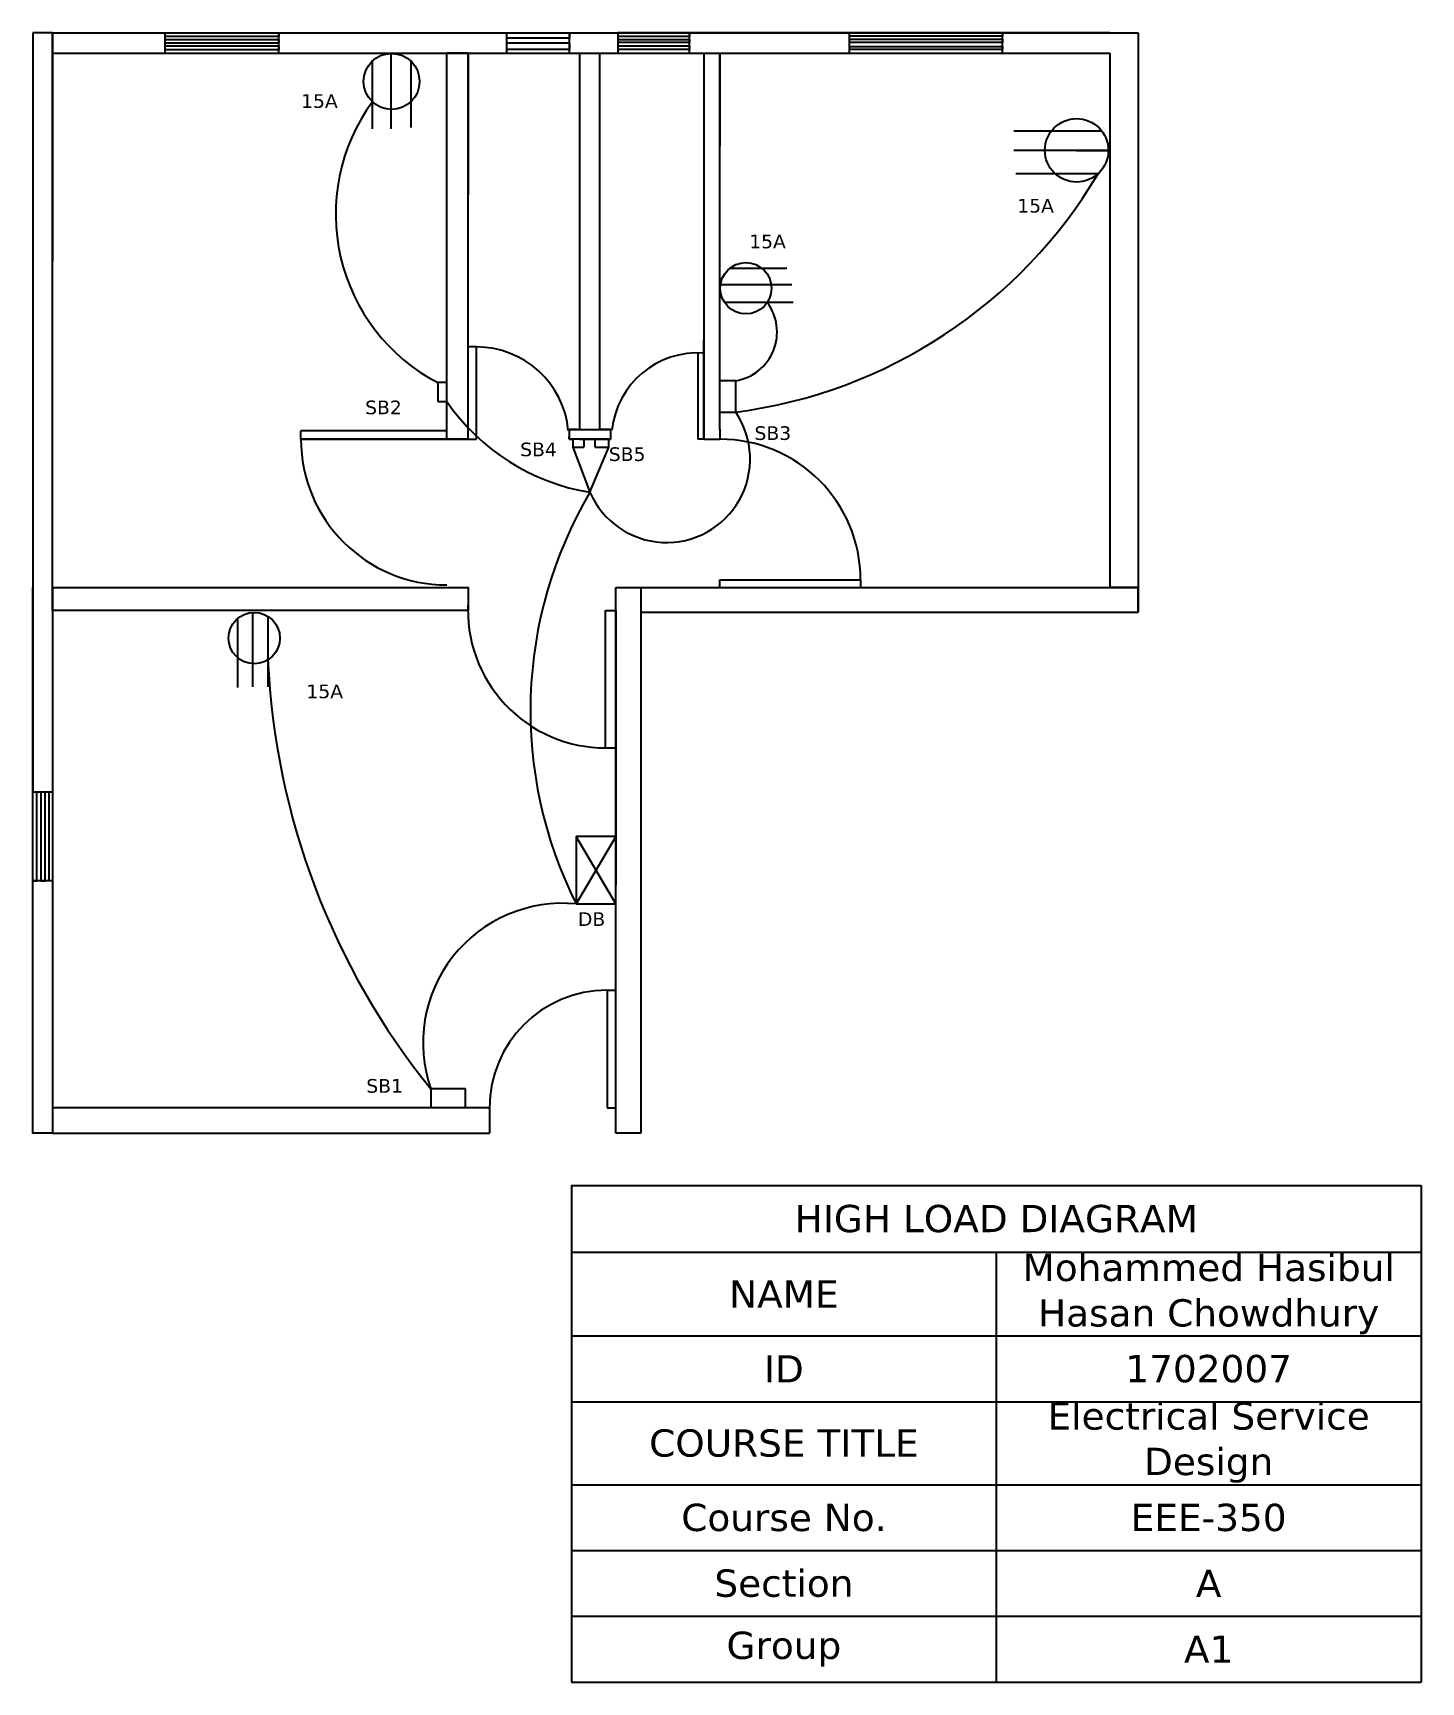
# Model space of a CAD drawing. Header units: millimetres. Extents: x 1364 to 4925, y -1093 to 3138.
import ezdxf

# ---------------------------------------------------------------- set-up
doc = ezdxf.new("R2010")
doc.units = ezdxf.units.MM

# ---------------------------------------------------------------- blocks, each defined once
blk = doc.blocks.new('*T1')
at = {"color": 0, "lineweight": -2}
for p, q in [((0, 0), (1089.7, 0)), ((0, 0), (0, -170.7)), ((1089.7, 0), (2179.3, 0)), ((2179.3, 0), (2179.3, -170.7)), ((0, -170.7), (1089.7, -170.7)), ((0, -170.7), (0, -386.1)), ((1089.7, -170.7), (2179.3, -170.7)), ((1089.7, -170.7), (1089.7, -386.1)), ((2179.3, -170.7), (2179.3, -386.1)), ((0, -386.1), (1089.7, -386.1)), ((0, -386.1), (0, -554.8)), ((1089.7, -386.1), (2179.3, -386.1)), ((1089.7, -386.1), (1089.7, -554.8)), ((2179.3, -386.1), (2179.3, -554.8)), ((0, -554.8), (1089.7, -554.8)), ((0, -554.8), (0, -768)), ((1089.7, -554.8), (2179.3, -554.8)), ((1089.7, -554.8), (1089.7, -768)), ((2179.3, -554.8), (2179.3, -768)), ((0, -768), (1089.7, -768)), ((0, -768), (0, -936.7)), ((1089.7, -768), (2179.3, -768)), ((1089.7, -768), (1089.7, -936.7)), ((2179.3, -768), (2179.3, -936.7)), ((0, -936.7), (1089.7, -936.7)), ((0, -936.7), (0, -1105.4)), ((1089.7, -936.7), (2179.3, -936.7)), ((1089.7, -936.7), (1089.7, -1105.4)), ((2179.3, -936.7), (2179.3, -1105.4)), ((0, -1105.4), (1089.7, -1105.4)), ((0, -1105.4), (0, -1274.1)), ((1089.7, -1105.4), (2179.3, -1105.4)), ((1089.7, -1105.4), (1089.7, -1274.1)), ((2179.3, -1105.4), (2179.3, -1274.1)), ((0, -1274.1), (1089.7, -1274.1)), ((1089.7, -1274.1), (2179.3, -1274.1))]:
    blk.add_line(p, q, dxfattribs=at)
at = {"color": 0, "char_height": 70}
for s, insert, width, attachment_point in [('{\\fVerdana|b0|i0|c0|p34;HIGH LOAD DIAGRAM}', (1089.7, -85.4), 2176.35, 5), ('{\\fVerdana|b0|i0|c0|p34;Mohammed Hasibul Hasan Chowdhury}', (1634.5, -278.4), 1086.675, 5), ('{\\fVerdana|b0|i0|c0|p34;NAME}', (544.8, -278.4), 1086.675, 5), ('{\\fVerdana|b0|i0|c0|p34;ID}', (544.8, -470.4), 1086.675, 5), ('{\\fVerdana|b0|i0|c0|p34;1702007', (1634.5, -470.4), 1086.675, 5), ('{\\fVerdana|b0|i0|c0|p34;Electrical Service Design}', (1634.5, -556.3), 1086.675, 2), ('{\\fVerdana|b0|i0|c0|p34;COURSE TITLE}', (544.8, -661.4), 1086.675, 5), ('{\\fVerdana|b0|i0|c0|p34;Course No.}', (544.8, -852.3), 1086.675, 5), ('{\\fVerdana|b0|i0|c0|p34;EEE-350}', (1634.5, -852.3), 1086.675, 5), ('{\\fVerdana|b0|i0|c0|p34;Section}', (544.8, -1021), 1086.675, 5), ('{\\fVerdana|b0|i0|c0|p34;A}', (1634.5, -1021), 1086.675, 5), ('{\\fVerdana|b0|i0|c0|p34;Group}', (544.8, -1189.8), 1086.675, 5), ('{\\fVerdana|b0|i0|c0|p34;A1}', (1634.5, -1189.8), 1086.675, 5)]:
    blk.add_mtext(s, dxfattribs=dict(at, insert=insert, width=width, attachment_point=attachment_point))

msp = doc.modelspace()

# ---------------------------------------------------------------- linework, layer by layer
for p, q in [((1413.8, 3138.4), (1363.7, 3138.4)), ((1363.7, 3138.4), (1363.7, 1715.6)), ((1413.8, 1715.6), (1413.8, 3138.4)), ((1413.8, 3138.4), (4126.7, 3138.4)), ((1413.8, 3138.4), (1413.8, 3086.8)), ((1413.8, 3138.4), (1702.3, 3138.4)), ((1413.8, 3138.4), (2514.7, 3138.4)), ((1413.8, 3138.4), (1413.8, 2552.3)), ((1413.8, 3138.4), (2578.2, 3138.4)), ((1702.3, 3138.4), (1702.3, 3086.8)), ((1994.2, 3086.8), (1994.2, 3138.4)), ((1994.2, 3138.4), (1994.2, 3129)), ((2578.2, 3138.4), (2578.2, 3086.8)), ((2740.2, 3086.8), (2740.2, 3138.4)), ((2740.2, 3138.4), (2740.2, 3124.8)), ((4126.7, 3138.4), (2864.4, 3138.4)), ((2864.4, 3138.4), (2864.4, 3086.8)), ((3047.9, 3086.8), (3047.9, 3138.4)), ((3047.9, 3138.4), (3047.9, 3129.2)), ((4126.7, 3138.4), (3457.2, 3138.4)), ((3457.2, 3138.4), (3457.2, 3086.8)), ((3851, 3086.8), (3851, 3138.4)), ((3851, 3138.4), (3851, 3130.1)), ((4126.7, 3138.4), (4126.7, 3138.4)), ((4126.7, 3138.4), (4199.4, 3138.4)), ((4199.4, 3138.4), (4198.8, 1652.1)), ((1994.2, 3129), (1702.3, 3129)), ((1702.3, 3129), (1702.3, 3121.8)), ((1702.3, 3121.8), (1994.2, 3121.8)), ((1994.2, 3112), (1702.3, 3112)), ((1702.3, 3112), (1702.3, 3105.2)), ((1702.3, 3105.2), (1994.2, 3105.2)), ((1994.2, 3095.4), (1702.3, 3095.4)), ((1994.2, 3121.8), (1994.2, 3112)), ((1994.2, 3105.2), (1994.2, 3095.4)), ((2740.2, 3124.8), (2578.2, 3124.8)), ((2578.2, 3112.7), (2740.2, 3112.7)), ((2740.2, 3096.1), (2578.2, 3096.1)), ((2740.2, 3112.7), (2740.2, 3096.1)), ((3047.9, 3129.2), (2864.4, 3129.2)), ((2864.4, 3129.2), (2864.4, 3122)), ((2864.4, 3122), (3047.9, 3122)), ((3047.9, 3113.6), (2864.4, 3113.6)), ((2864.4, 3113.6), (2864.4, 3105.1)), ((2864.4, 3105.1), (3047.9, 3105.1)), ((3047.9, 3096), (2864.4, 3096)), ((3047.9, 3122), (3047.9, 3113.6)), ((3047.9, 3105.1), (3047.9, 3096)), ((3851, 3130.1), (3457.2, 3130.1)), ((3457.2, 3130.1), (3457.2, 3122.1)), ((3457.2, 3122.1), (3851, 3122.1)), ((3851, 3114.2), (3457.2, 3114.2)), ((3457.2, 3114.2), (3457.2, 3104)), ((3457.2, 3104), (3851, 3104)), ((3851, 3096.1), (3457.2, 3096.1)), ((3851, 3122.1), (3851, 3114.2)), ((3851, 3104), (3851, 3096.1)), ((1413.8, 3086.8), (4126.7, 3086.8)), ((1413.8, 3086.8), (2765.5, 3086.8)), ((1702.3, 3086.8), (1994.2, 3086.8)), ((2234.4, 2892.2), (2234.4, 3066.3)), ((2282.7, 2892.2), (2282.7, 3085.8)), ((2334.2, 2895.4), (2334.2, 3064.9)), ((2480.4, 3086.8), (2425.4, 3086.8)), ((2425.4, 2096.2), (2425.4, 3086.8)), ((2480.4, 2096.2), (2480.4, 3086.8)), ((2480.4, 3086.8), (2480.4, 2722.7)), ((2514.7, 3086.8), (2740.2, 3086.8)), ((2765.5, 3086.8), (2765.5, 2120.5)), ((2818.1, 2120.5), (2818.1, 3086.8)), ((2818.1, 3086.8), (3084.6, 3086.8)), ((2864.4, 3086.8), (3047.9, 3086.8)), ((3084.6, 3086.8), (3084.6, 2120.1)), ((3084.6, 3086.8), (3084.6, 2649.7)), ((3125.9, 2120.1), (3125.9, 3086.8)), ((3125.9, 3086.8), (3125.9, 2847.9)), ((3457.2, 3086.8), (3851, 3086.8)), ((4126.7, 3086.8), (4126.7, 1715.6)), ((4126.7, 3086.8), (4126.7, 2837.2)), ((3879.8, 2887.1), (4105.3, 2887.1)), ((4126.7, 2837.2), (3880.5, 2837.2)), ((4041.1, 2837.2), (4126.7, 2837.2)), ((3884.9, 2777.4), (4096.3, 2777.4)), ((3297.8, 2534), (3151, 2534)), ((3310.8, 2492), (3127.7, 2492)), ((3314, 2446.7), (3138.2, 2446.7)), ((2501.7, 2332.6), (2480.4, 2332.6)), ((2501.7, 2096.2), (2501.7, 2332.6)), ((3084.6, 2096.2), (3084.6, 2349.9)), ((3069.1, 2317.4), (3069.1, 2096.2)), ((3166.5, 2246.1), (3125.9, 2246.1)), ((3166.5, 2165.6), (3166.5, 2246.1)), ((2425.4, 2241.2), (2402, 2241.2)), ((2402, 2241.2), (2402, 2192.9)), ((2425.4, 2192.9), (2425.4, 2241.2)), ((3166.5, 2208.7), (3166.5, 2231.2)), ((2402, 2192.9), (2425.4, 2192.9)), ((3125.9, 2120.1), (3125.9, 2165.6)), ((3125.9, 2165.6), (3166.5, 2165.6)), ((2425.4, 2117.2), (2051.1, 2117.2)), ((2051.1, 2096.2), (2051.1, 2117.2)), ((2425.4, 2096.2), (2425.4, 2146.2)), ((2425.4, 2096.2), (2425.4, 2117.2)), ((2739.4, 2120.5), (2739.4, 2097)), ((2761, 2120.5), (2739.4, 2120.5)), ((2739.4, 2120.5), (2845.9, 2120.5)), ((2845.9, 2120.5), (2818.1, 2120.5)), ((2845.9, 2096.2), (2845.9, 2120.5)), ((3084.6, 2120.1), (3084.6, 2096.2)), ((3125.9, 2121.5), (3125.9, 2120.1)), ((3125.9, 2120.1), (3125.9, 2096.2)), ((2425.4, 2096.2), (2051.1, 2096.2)), ((2051.1, 2096.2), (2480.4, 2096.2)), ((2051.1, 2096.2), (2480.4, 2096.2)), ((2480.4, 2096.2), (2425.4, 2096.2)), ((2480.4, 2096.2), (2425.4, 2096.2)), ((2480.4, 2096.2), (2501.7, 2096.2)), ((2480.4, 2096.2), (2501.7, 2096.2)), ((2739.4, 2096.2), (2739.4, 2102.1)), ((2765.5, 2096.2), (2739.4, 2096.2)), ((2739.4, 2096.2), (2748.8, 2096.2)), ((2748.8, 2096.2), (2748.8, 2075.1)), ((2748.8, 2075.1), (2776.8, 2075.1)), ((2748.8, 2075.1), (2792.6, 1959.7)), ((2765.5, 2096.2), (2817.6, 2096.2)), ((2818.1, 2096.2), (2765.5, 2096.2)), ((2765.5, 2096.2), (2776.8, 2096.2)), ((2841, 2096.2), (2776.8, 2096.2)), ((2776.8, 2096.2), (2776.8, 2075.1)), ((2792.6, 1959.7), (2841, 2075.1)), ((2818.1, 2096.2), (2801.7, 2096.2)), ((2806.1, 2075.1), (2806.1, 2096.2)), ((2806.1, 2075.1), (2841, 2075.1)), ((2818.1, 2096.2), (2845.9, 2096.2)), ((2841, 2075.1), (2841, 2096.2)), ((3084.6, 2096.2), (3069.1, 2096.2)), ((3084.6, 2096.2), (3125.9, 2096.2)), ((1363.7, 1715.6), (1363.7, 1191.4)), ((2858.8, 315.1), (2858.8, 1715.6)), ((2858.8, 1715.6), (2923.2, 1715.6)), ((2923.2, 1715.6), (2923.2, 315.1)), ((2923.2, 1715.6), (4199.4, 1715.6)), ((2923.2, 1715.6), (2923.2, 1652.1)), ((3125.9, 1715.6), (3125.9, 1734.8)), ((3125.9, 1734.8), (3487, 1734.8)), ((3487, 1734.8), (3487, 1715.6)), ((4199.4, 1715.6), (4126.7, 1715.6)), ((4198.8, 1652.1), (4198.8, 1715.6)), ((1928.1, 1460.6), (1928.1, 1651.4)), ((2832.5, 1656.7), (2858.8, 1656.7)), ((2832.5, 1303.8), (2832.5, 1656.7)), ((2858.8, 1656.7), (2858.8, 1343.7)), ((2923.2, 1652.1), (4198.8, 1652.1)), ((1889.6, 1459), (1889.6, 1636.5)), ((1966.7, 1460.6), (1966.7, 1641.2)), ((2858.8, 1343.7), (2858.8, 1343.7)), ((2858.8, 1343.7), (2858.8, 951.5)), ((2832.5, 1303.8), (2858.8, 1303.8)), ((1363.7, 1191.4), (1413.8, 1191.4)), ((1373.4, 962.3), (1373.4, 1191.4)), ((1373.4, 1191.4), (1383.7, 1191.4)), ((1383.7, 1191.4), (1383.7, 962.3)), ((1394.6, 962.3), (1394.6, 1191.4)), ((1394.6, 1191.4), (1404.7, 1191.4)), ((1404.7, 1191.4), (1404.7, 962.3)), ((1413.8, 1191.4), (1413.8, 962.3)), ((2858.8, 1076.8), (2757.4, 1076.8)), ((2757.4, 1076.8), (2757.4, 903.5)), ((2858.8, 903.5), (2757.4, 1076.8)), ((2858.8, 1076.8), (2757.4, 903.5)), ((2858.8, 315.1), (2858.8, 1076.8)), ((1413.8, 962.3), (1363.7, 962.3)), ((1363.7, 962.3), (1373.4, 962.3)), ((1383.7, 962.3), (1394.6, 962.3)), ((2757.4, 903.5), (2858.8, 903.5)), ((2836.6, 682), (2836.6, 380.1)), ((2836.6, 682), (2858.8, 682)), ((2473.4, 428.7), (2384.4, 428.7)), ((2384.4, 428.7), (2384.4, 380.1)), ((2473.4, 380.1), (2473.4, 428.7)), ((2530.4, 380.1), (2473.4, 380.1)), ((2530.4, 380.1), (2534.8, 380.1)), ((2534.8, 380.1), (2534.8, 315.1)), ((2836.6, 380.1), (2858.8, 380.1)), ((2530.4, 315.1), (2534.8, 315.1)), ((2923.2, 315.1), (2858.8, 315.1))]:
    msp.add_line(p, q)
for points in [[(1413.8, 1715.6), (1413.8, 315.1), (1363.7, 315.1), (1363.7, 1715.6)], [(2530.4, 380.1), (1413.8, 380.1), (1413.8, 315.1), (2530.4, 315.1)]]:
    msp.add_lwpolyline(points)
msp.add_lwpolyline([(1413.8, 1715.6), (2480.4, 1715.6), (2480.4, 1656.7), (1413.8, 1656.7)], close=True)
for centre, radius in [((2283.6, 3014), 71.8), ((4041.1, 2837.2), 81.4), ((3192.7, 2483.3), 65.7), ((1931.3, 1585.6), 65.8)]:
    msp.add_circle(centre, radius)
for centre, radius, start, end in [((2628.2, 2673.6), 488, 143.8052, 242.383), ((3003.4, 3425.7), 1270.7, 277.3732, 329.3201), ((3146.3, 2370.8), 126.3, 279.1985, 36.9416), ((2501.7, 2096.2), 236.4, 5.4194, 90), ((3069.1, 2096.2), 221.2, 85.9902, 174.0807), ((2882.6, 2507.1), 554.8, 214.5083, 260.672), ((2989.2, 2045.1), 214.3, 203.4778, 34.1952), ((2425.4, 2096.2), 374.3, 180, 270), ((3125.9, 1734.8), 361.1, 0, 90), ((3743.4, 1399.3), 1103.6, 149.4823, 206.6965), ((2832.5, 1656.7), 352.9, 176.324, 270), ((3851.6, 1615), 1886.9, 182.5794, 218.9574), ((2722.9, 546.6), 358.5, 84.4844, 199.203), ((2836.6, 380.1), 301.8, 90, 180)]:
    msp.add_arc(centre, radius, start, end)

# ---------------------------------------------------------------- block references
msp.add_blockref('*T1', (2745.4, 180.8))

# ---------------------------------------------------------------- texts
at = {"char_height": 35, "attachment_point": 1}
for s, insert, width in [('{\\fVerdana|b0|i0|c0|p34;15A}', (2051.6, 2981.2), 271.356), ('{\\fVerdana|b0|i0|c0|p34;15A}', (3888.9, 2712.5), 271.356), ('{\\fVerdana|b0|i0|c0|p34;15A}', (3201.2, 2620.9), 271.356), ('{\\fVerdana|b0|i0|c0|p34;SB2}', (2215.8, 2195.1), 182.71), ('{\\fVerdana|b0|i0|c0|p34;SB3}', (3214.8, 2129.1), 200.084), ('{\\fVerdana|b0|i0|c0|p34;SB4}', (2613.6, 2087.3), 114.019), ('{\\fVerdana|b0|i0|c0|p34;SB5}', (2841, 2075.1), 103.279), ('{\\fVerdana|b0|i0|c0|p34;15A}', (2065.2, 1466.3), 271.356), ('{\\fVerdana|b0|i0|c0|p34;DB}', (2761.8, 881.9), 159.597), ('{\\fVerdana|b0|i0|c0|p34;SB1}', (2218.8, 454), 127.464)]:
    msp.add_mtext(s, dxfattribs=dict(at, insert=insert, width=width))

doc.saveas('drawing.dxf')
